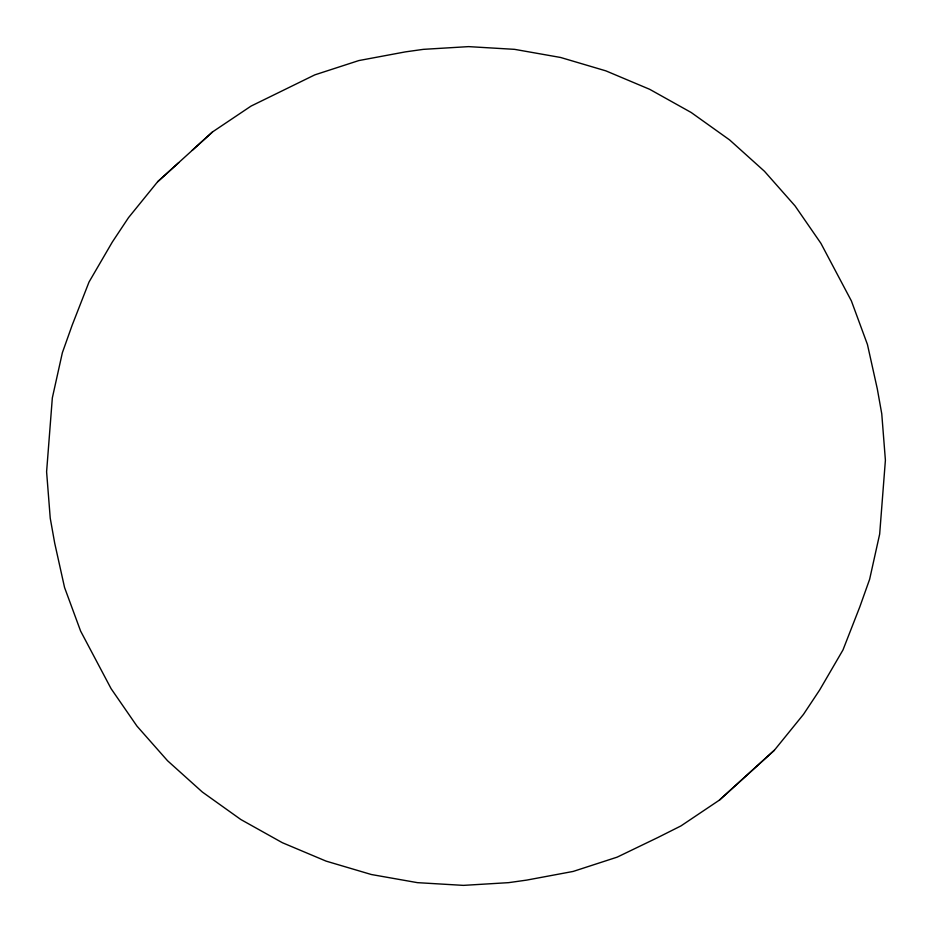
<?xml version="1.0" encoding="UTF-8"?>
<svg xmlns="http://www.w3.org/2000/svg" width="932" height="932" viewBox="0 0 932 932"><rect width="100%" height="100%" fill="white"/><g stroke="black" fill="none" stroke-linecap="round" stroke-linejoin="round"><path stroke-width="1.4" d="M212.554 131.913L157.613 181.775L128.511 217.645L112.318 242.04L89.018 282.046L72.16 325.21L62.362 352.727L52.332 397.906L46.6 471.778L50.235 518.157L54.697 543.123L64.553 587.486L80.618 631.092L111.106 688.69L136.934 726.075L167.527 760.722L202.372 792.06L240.852 819.531L282.326 842.691L326.083 861.121L371.367 874.519L417.408 882.651L463.414 885.377L508.604 882.651L526.662 880.111L573.168 871.432L617.182 857.137L657.957 837.472L680.954 825.915L719.446 800.087L774.387 750.225L803.489 714.355L819.682 689.96L842.982 649.942L859.84 606.79L869.638 579.273L879.668 534.094L885.4 460.222L881.765 413.843L877.303 388.877L867.447 344.514L851.382 300.908L820.894 243.31L795.066 205.925L764.461 171.278L729.628 139.94L691.148 112.469L649.674 89.309L605.917 70.879L560.633 57.481L514.592 49.349L468.586 46.623L423.396 49.349L405.338 51.889L358.832 60.568L314.818 74.863L251.058 106.085L212.554 131.913L192.225 150.32M719.446 800.087L774.387 750.225M157.613 181.775L178.839 162.564"/></g></svg>
